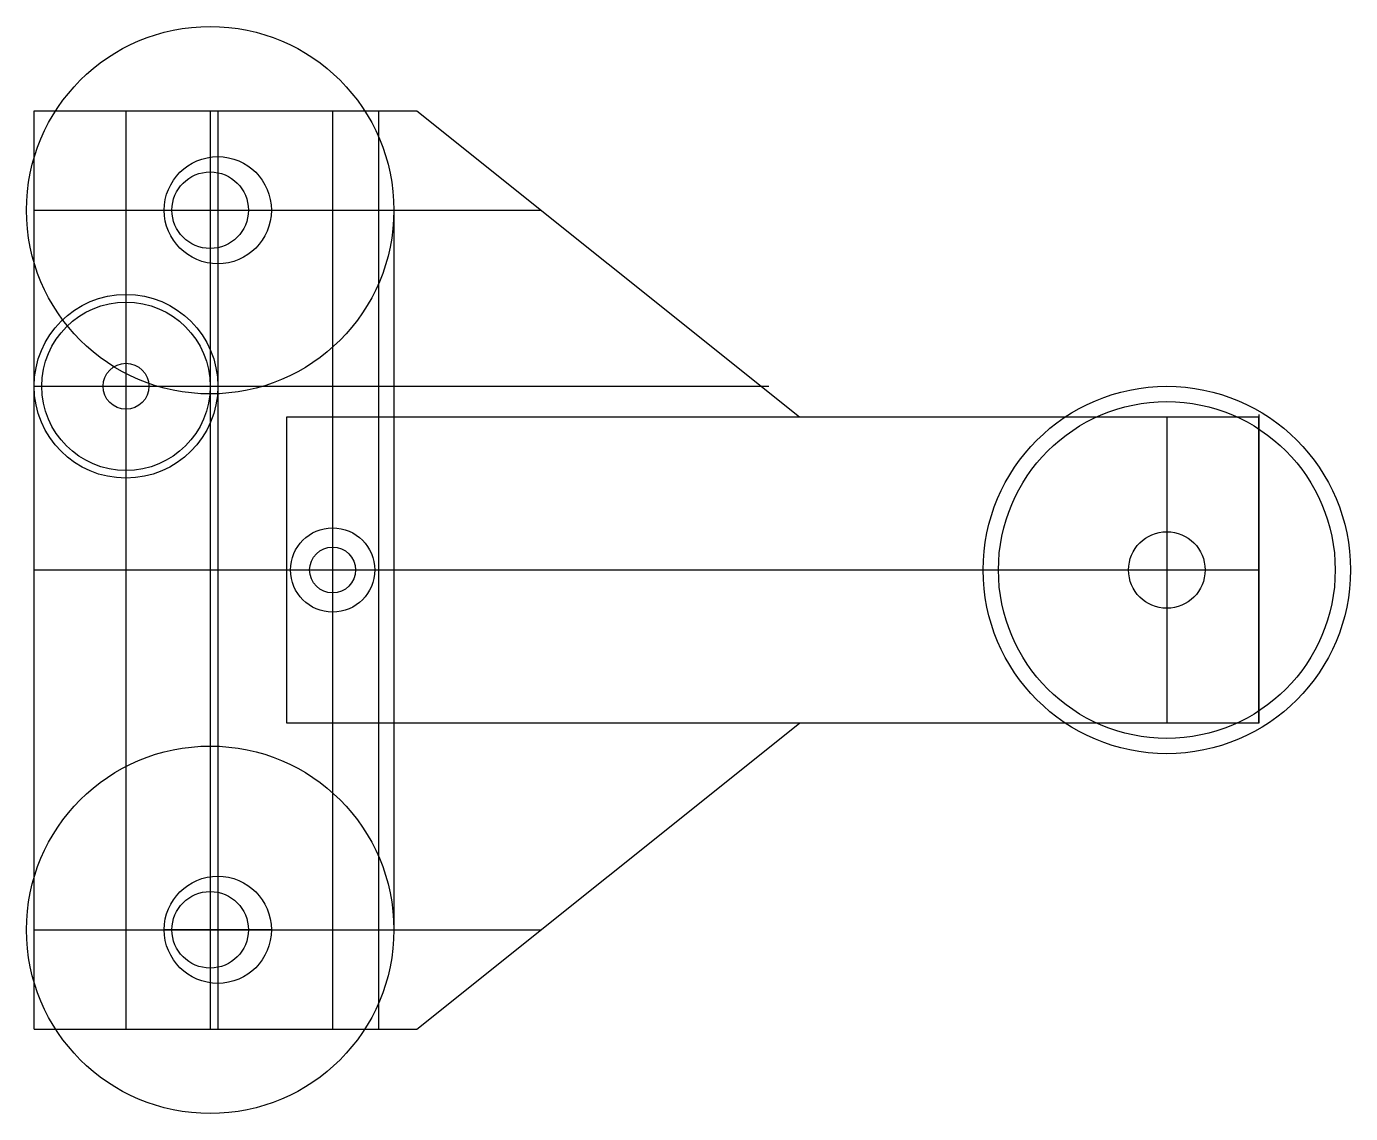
# Model space of a CAD drawing. Header units: millimetres. Extents: x -0.5 to 86, y -5.5 to 65.5.
import ezdxf

# ---------------------------------------------------------------- set-up
doc = ezdxf.new("R2010")
doc.units = ezdxf.units.MM
doc.layers.get('0').update_dxf_attribs({"lineweight": 25, "true_color": 0xffffff})
for name, color, linetype, lineweight, true_color in [('Auxiliary', 5, 'Continuous', 25, 0x0000ff), ('Centros', 7, 'Continuous', 25, 0xffffff), ('offset', 1, 'Continuous', 25, 0xff0000), ('Perfil', 2, 'Continuous', 25, 0xffff00)]:
    doc.layers.add(name, color=color, linetype=linetype, lineweight=lineweight, true_color=true_color)

msp = doc.modelspace()

# ---------------------------------------------------------------- linework, layer by layer
for p, q in [((0, 0), (0, 60)), ((0, 60), (25, 60)), ((25, 60), (50, 40)), ((50, 40), (80, 40)), ((80, 20), (80, 40)), ((25, 0), (50, 20)), ((80, 20), (50, 20)), ((0, 0), (25, 0))]:
    msp.add_line(p, q)
for centre, radius in [((12, 53.5), 3.5), ((6, 42), 1.5), ((74, 30), 2.5), ((19.5, 30), 1.5), ((12, 6.5), 3.5)]:
    msp.add_circle(centre, radius)
at = {"layer": 'Auxiliary'}
for p, q in [((6, 60), (6, 0)), ((12, 60), (12, 0)), ((19.5, 60), (19.5, 0)), ((0, 53.5), (33.125, 53.5)), ((0, 42), (48, 42)), ((74, 40), (74, 20)), ((0, 30), (80, 30)), ((0, 6.5), (33.125, 6.5))]:
    msp.add_line(p, q, dxfattribs=at)
at = {"layer": 'Centros'}
for p, q in [((12, 57), (12, 50)), ((8.5, 53.5), (15.5, 53.5)), ((6, 43.5), (6, 40.5)), ((4.5, 42), (7.5, 42)), ((74, 32.5), (74, 27.5)), ((19.5, 31.5), (19.5, 28.5)), ((18, 30), (21, 30)), ((71.5, 30), (76.5, 30)), ((12, 10), (12, 3)), ((15.5, 6.5), (8.5, 6.5))]:
    msp.add_line(p, q, dxfattribs=at)
at = {"layer": 'offset'}
for p, q in [((11.5, 60), (11.5, 0)), ((22.5, 60), (22.5, 0)), ((23.5, 53.5), (23.5, 6.5))]:
    msp.add_line(p, q, dxfattribs=at)
for centre, radius in [((11.5, 53.5), 12), ((11.5, 53.5), 2.5), ((6, 42), 6), ((6, 42), 5.5), ((74, 30), 12), ((74, 30), 11), ((19.5, 30), 2.75), ((11.5, 6.5), 12), ((11.5, 6.5), 2.5)]:
    msp.add_circle(centre, radius, dxfattribs=at)
at = {"layer": 'Perfil'}
for p, q in [((16.5, 40), (80, 40)), ((16.5, 20), (16.5, 40)), ((80, 40.167), (80, 20)), ((80, 20), (16.5, 20))]:
    msp.add_line(p, q, dxfattribs=at)

doc.saveas('drawing.dxf')
